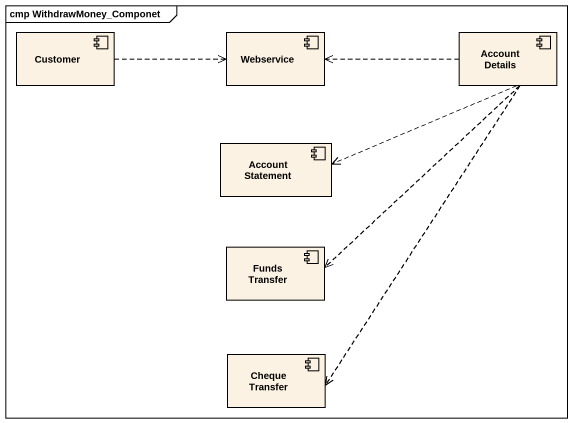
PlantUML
@startuml
mainframe cmp WithdrawMoney_Componet
component Customer
component Webservice
component "Account Details" as Account_Details
component "Account Statement" as Account_Statement
component "Funds Transfer" as Funds_Transfer
component "Cheque Transfer" as Cheque_Transfer
Customer .right.> Webservice
Account_Details .left.> Webservice
Account_Details .left.> Account_Statement
Account_Details ..> Funds_Transfer
Account_Details ..> Cheque_Transfer
@enduml
